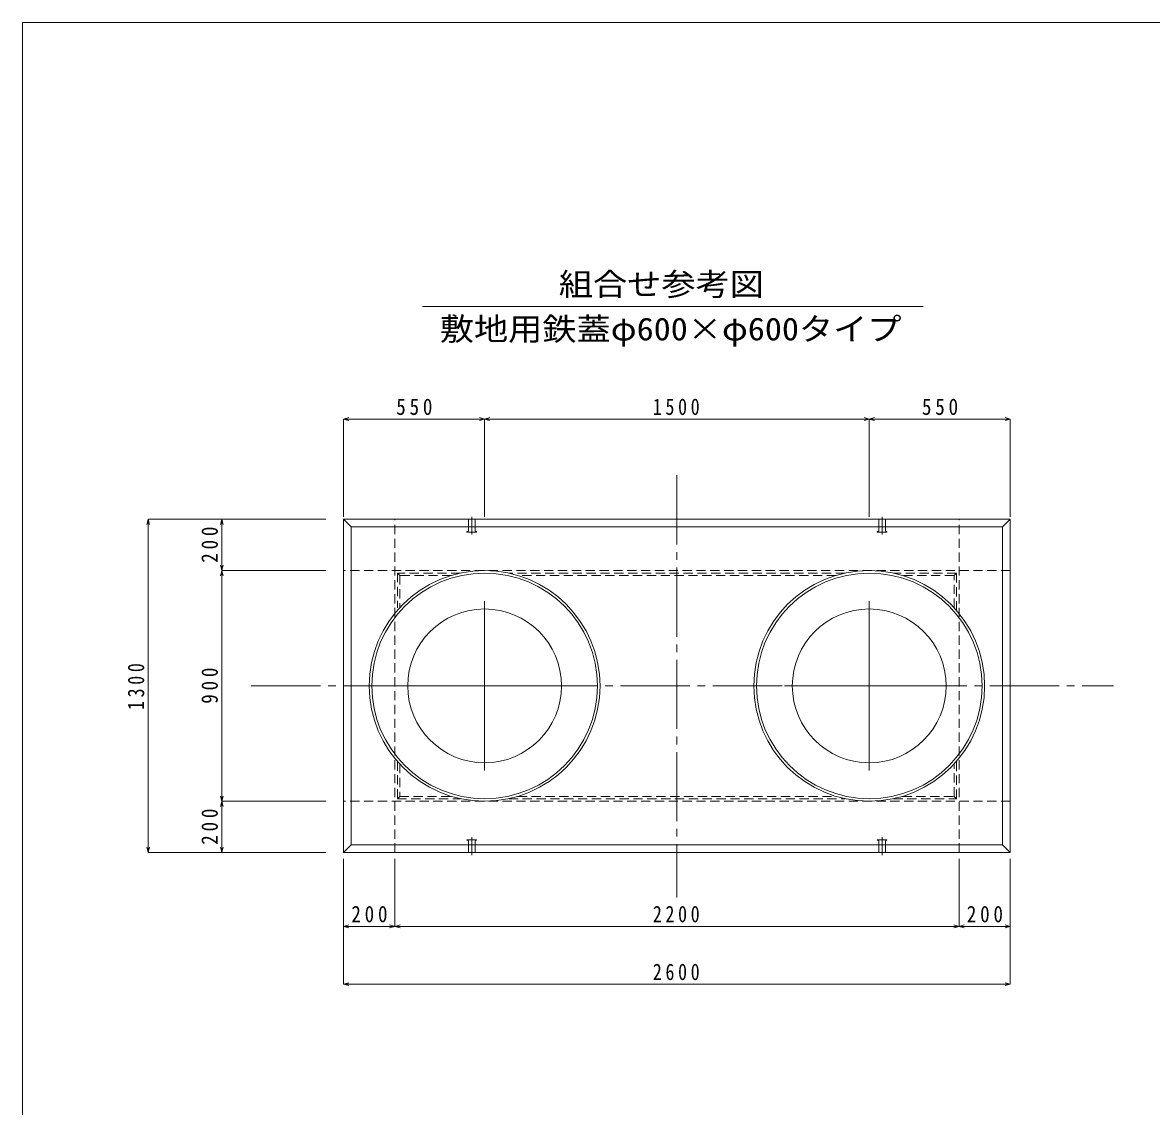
# Model space of a CAD drawing. Units: millimetres, scale not verified. Extents: x -5968 to 5968, y -4228 to 4228.
# Drawn here: x -5968 to -1566, y 0 to 4228 of the extents above; entities that cross this region are included whole.
import ezdxf
from ezdxf.enums import TextEntityAlignment as Align

# ---------------------------------------------------------------- set-up
doc = ezdxf.new("R2010")
doc.units = ezdxf.units.MM
doc.header["$LTSCALE"] = 30
doc.linetypes.add('CHAIN2', pattern=[12, 9, -1, 1, -1])
doc.linetypes.add('DASHED1', pattern=[1.8, 1.2, -0.6])
for name, color, linetype, lineweight in [('0-1_製品図', 4, 'Continuous', 9), ('0-6_寸法', 4, 'Continuous', 9), ('1-0', 7, 'Continuous', 9)]:
    doc.layers.add(name, color=color, linetype=linetype, lineweight=lineweight)
doc.styles.add('ＭＳ ゴシック', font='')
doc.styles.get('ＭＳ ゴシック').set_extended_font_data('MS Gothic')

msp = doc.modelspace()

# ---------------------------------------------------------------- linework, layer by layer
at = {"layer": '0-1_製品図', "color": 3}
for p, q in [((-4407.75, 3119.9), (-2455.57, 3119.9)), ((-2115.93, 990.46), (-2115.93, 2290.46)), ((-2145.93, 2260.46), (-4685.93, 2260.46)), ((-4685.93, 1020.46), (-4685.93, 2260.46)), ((-2145.93, 1020.46), (-2145.93, 2260.46)), ((-4685.93, 1020.46), (-4715.93, 990.46)), ((-2145.93, 1020.46), (-4685.93, 1020.46))]:
    msp.add_line(p, q, dxfattribs=at)
at = {"layer": '0-1_製品図'}
for p, q in [((-4715.93, 2681.4), (-4695.64, 2686.84)), ((-4165.93, 2681.4), (-4186.21, 2686.84)), ((-4165.93, 2681.4), (-4145.64, 2686.84)), ((-2665.93, 2681.4), (-2686.21, 2686.84)), ((-2665.93, 2681.4), (-2645.64, 2686.84)), ((-2115.93, 2681.4), (-2136.21, 2686.84)), ((-4715.93, 2681.4), (-4165.93, 2681.4)), ((-4715.93, 2681.4), (-4695.64, 2675.97)), ((-4715.93, 2681.4), (-4715.93, 2299.3)), ((-4165.93, 2681.4), (-4186.21, 2675.97)), ((-4165.93, 2681.4), (-4165.93, 2299.3)), ((-4165.93, 2681.4), (-2665.93, 2681.4)), ((-4165.93, 2681.4), (-4145.64, 2675.97)), ((-2665.93, 2681.4), (-2686.21, 2675.97)), ((-2665.93, 2681.4), (-2665.93, 2299.3)), ((-2665.93, 2681.4), (-2115.93, 2681.4)), ((-2665.93, 2681.4), (-2645.64, 2675.97)), ((-2115.93, 2681.4), (-2136.21, 2675.97)), ((-2115.93, 2681.4), (-2115.93, 2299.3)), ((-5477.63, 2290.46), (-5483.06, 2270.18)), ((-5477.63, 990.46), (-5477.63, 2290.46)), ((-5477.63, 2290.46), (-5472.19, 2270.18)), ((-5477.63, 2290.46), (-5190.53, 2290.46)), ((-5190.53, 2290.46), (-5195.96, 2270.18)), ((-5190.53, 2090.46), (-5190.53, 2290.46)), ((-5190.53, 2290.46), (-5185.09, 2270.18)), ((-5190.53, 2290.46), (-4785.21, 2290.46)), ((-5190.53, 2090.46), (-5195.96, 2110.75)), ((-5190.53, 2090.46), (-5195.96, 2070.18)), ((-5190.53, 2090.46), (-5185.09, 2110.75)), ((-5190.53, 1190.46), (-5190.53, 2090.46)), ((-5190.53, 2090.46), (-5185.09, 2070.18)), ((-5190.53, 2090.46), (-4785.21, 2090.46)), ((-5190.53, 1190.46), (-5195.96, 1210.75)), ((-5190.53, 1190.46), (-5195.96, 1170.18)), ((-5190.53, 1190.46), (-5185.09, 1210.75)), ((-5190.53, 990.46), (-5190.53, 1190.46)), ((-5190.53, 1190.46), (-5185.09, 1170.18)), ((-5190.53, 1190.46), (-4785.21, 1190.46)), ((-5477.63, 990.46), (-5483.06, 1010.75)), ((-5477.63, 990.46), (-5472.19, 1010.75)), ((-5477.63, 990.46), (-5190.53, 990.46)), ((-5190.53, 990.46), (-5195.96, 1010.75)), ((-5190.53, 990.46), (-5185.09, 1010.75)), ((-5190.53, 990.46), (-4785.21, 990.46)), ((-4715.93, 702.41), (-4715.93, 965.46)), ((-4515.93, 702.41), (-4515.93, 965.46)), ((-2315.93, 702.41), (-2315.93, 965.46)), ((-2115.93, 702.41), (-2115.93, 965.46)), ((-4715.93, 702.41), (-4695.64, 707.85)), ((-4515.93, 702.41), (-4536.21, 707.85)), ((-4515.93, 702.41), (-4495.64, 707.85)), ((-2315.93, 702.41), (-2336.21, 707.85)), ((-2315.93, 702.41), (-2295.64, 707.85)), ((-2115.93, 702.41), (-2136.21, 707.85)), ((-4715.93, 702.41), (-4515.93, 702.41)), ((-4715.93, 702.41), (-4695.64, 696.97)), ((-4715.93, 476.94), (-4715.93, 702.41)), ((-4515.93, 702.41), (-4536.21, 696.97)), ((-4515.93, 702.41), (-2315.93, 702.41)), ((-4515.93, 702.41), (-4495.64, 696.97)), ((-2315.93, 702.41), (-2336.21, 696.97)), ((-2315.93, 702.41), (-2115.93, 702.41)), ((-2315.93, 702.41), (-2295.64, 696.97)), ((-2115.93, 702.41), (-2136.21, 696.97)), ((-2115.93, 476.94), (-2115.93, 702.41)), ((-4715.93, 476.94), (-4695.64, 482.38)), ((-4715.93, 476.94), (-2115.93, 476.94)), ((-4715.93, 476.94), (-4695.64, 471.51)), ((-2115.93, 476.94), (-2136.21, 482.38)), ((-2115.93, 476.94), (-2136.21, 471.51))]:
    msp.add_line(p, q, dxfattribs=at)
at = {"layer": '0-1_製品図', "color": 7, "linetype": 'DASHED1'}
for p, q in [((-4515.93, 990.46), (-4515.93, 2290.46)), ((-2315.93, 990.46), (-2315.93, 2290.46)), ((-2115.93, 2090.46), (-4715.93, 2090.46)), ((-2115.93, 1190.46), (-4715.93, 1190.46))]:
    msp.add_line(p, q, dxfattribs=at)
at = {"layer": '0-1_製品図', "color": 7}
for p, q in [((-4215.93, 2300.46), (-4215.93, 2230.46)), ((-2615.93, 2300.46), (-2615.93, 2230.46)), ((-4165.93, 1970.46), (-4165.93, 1310.46)), ((-2665.93, 1970.46), (-2665.93, 1310.46)), ((-3835.93, 1640.46), (-4495.93, 1640.46)), ((-2335.93, 1640.46), (-2995.93, 1640.46)), ((-4215.93, 980.46), (-4215.93, 1050.46)), ((-2615.93, 980.46), (-2615.93, 1050.46))]:
    msp.add_line(p, q, dxfattribs=at)
at = {"layer": '0-1_製品図', "linetype": 'DASHED1'}
for p, q in [((-4496.93, 2071.46), (-4505.93, 2080.46)), ((-4505.93, 2080.46), (-4505.93, 1945.32)), ((-4260.27, 2080.46), (-4505.93, 2080.46)), ((-4496.93, 2071.46), (-4496.93, 1945.32)), ((-4295.3, 2071.46), (-4496.93, 2071.46)), ((-2760.27, 2080.46), (-4071.59, 2080.46)), ((-2795.3, 2071.46), (-4036.55, 2071.46)), ((-2325.93, 2080.46), (-2571.59, 2080.46)), ((-2334.93, 2071.46), (-2536.55, 2071.46)), ((-2334.93, 2071.46), (-2325.93, 2080.46)), ((-2334.93, 1945.32), (-2334.93, 2071.46)), ((-2325.93, 1935.25), (-2325.93, 2080.46)), ((-4505.93, 1345.68), (-4505.93, 1200.46)), ((-4496.93, 1335.61), (-4496.93, 1209.46)), ((-2334.93, 1209.46), (-2334.93, 1335.61)), ((-2325.93, 1200.46), (-2325.93, 1345.68)), ((-4496.93, 1209.46), (-4505.93, 1200.46)), ((-4505.93, 1200.46), (-4260.27, 1200.46)), ((-4496.93, 1209.46), (-4295.3, 1209.46)), ((-4071.59, 1200.46), (-2760.27, 1200.46)), ((-4036.55, 1209.46), (-2795.3, 1209.46)), ((-2571.59, 1200.46), (-2325.93, 1200.46)), ((-2536.55, 1209.46), (-2334.93, 1209.46)), ((-2334.93, 1209.46), (-2325.93, 1200.46))]:
    msp.add_line(p, q, dxfattribs=at)
at = {"layer": '0-1_製品図', "color": 3}
for points in [[(-4715.93, 990.46), (-4715.93, 2290.46), (-4685.93, 2260.46)], [(-2145.93, 2260.46), (-2115.93, 2290.46), (-4715.93, 2290.46)], [(-2145.93, 1020.46), (-2115.93, 990.46), (-4715.93, 990.46)]]:
    msp.add_lwpolyline(points, dxfattribs=at)
at = {"layer": '0-1_製品図', "color": 7}
for points in [[(-4228.93, 2290.46), (-4228.93, 2244.46), (-4234.93, 2242.46), (-4234.93, 2240.46), (-4196.93, 2240.46), (-4196.93, 2242.46), (-4202.93, 2244.46), (-4202.93, 2290.46)], [(-2628.93, 2290.46), (-2628.93, 2244.46), (-2634.93, 2242.46), (-2634.93, 2240.46), (-2596.93, 2240.46), (-2596.93, 2242.46), (-2602.93, 2244.46), (-2602.93, 2290.46)], [(-4228.93, 990.46), (-4228.93, 1036.46), (-4234.93, 1038.46), (-4234.93, 1040.46), (-4196.93, 1040.46), (-4196.93, 1038.46), (-4202.93, 1036.46), (-4202.93, 990.46)], [(-2628.93, 990.46), (-2628.93, 1036.46), (-2634.93, 1038.46), (-2634.93, 1040.46), (-2596.93, 1040.46), (-2596.93, 1038.46), (-2602.93, 1036.46), (-2602.93, 990.46)]]:
    msp.add_lwpolyline(points, dxfattribs=at)
at = {"layer": '0-6_寸法', "color": 7, "linetype": 'CHAIN2'}
for p, q in [((-3415.93, 2462.41), (-3415.93, 814.65)), ((-5075.84, 1640.46), (-1713.81, 1640.46))]:
    msp.add_line(p, q, dxfattribs=at)
at = {"layer": '0-6_寸法', "color": 3}
for centre, radius in [((-4165.93, 1640.46), 450), ((-4165.93, 1640.46), 440), ((-2665.93, 1640.46), 450), ((-2665.93, 1640.46), 440), ((-4165.93, 1640.46), 300), ((-2665.93, 1640.46), 300)]:
    msp.add_circle(centre, radius, dxfattribs=at)
at = {"layer": '1-0', "color": 5}
for p, q in [((-5967.67, 4227.98), (-5967.67, -4227.98)), ((5967.67, 4227.98), (-5967.67, 4227.98))]:
    msp.add_line(p, q, dxfattribs=at)

# ---------------------------------------------------------------- texts
at = {"layer": '0-1_製品図', "color": 7, "style": 'ＭＳ ゴシック', "width": 1.1}
for s, p in [('組合せ参考図', (-3876.55, 3136.25)), ('敷地用鉄蓋φ600×φ600タイプ', (-4340.73, 2961.59))]:
    msp.add_text(s, height=88.86, dxfattribs=at).set_placement(p, align=Align.BOTTOM_LEFT)
at = {"layer": '0-1_製品図', "color": 7, "char_height": 64.15, "attachment_point": 7, "style": 'ＭＳ ゴシック'}
for s, insert in [('\\T1.4;\\W0.85;550', (-4510.53, 2696.4)), ('\\T1.41;\\W0.8;1500', (-3509.95, 2696.4)), ('\\T1.4;\\W0.85;550', (-2460.53, 2696.4)), ('\\T1.4;\\W0.85;200', (-4685.53, 717.41)), ('\\T1.41;\\W0.8;2200', (-3509.95, 717.41)), ('\\T1.4;\\W0.85;200', (-2285.53, 717.41)), ('\\T1.41;\\W0.8;2600', (-3509.95, 491.94))]:
    msp.add_mtext(s, dxfattribs=dict(at, insert=insert))
at = {"layer": '0-1_製品図', "color": 7, "char_height": 64.15, "attachment_point": 7, "rotation": 90, "style": 'ＭＳ ゴシック'}
for s, insert in [('\\T1.4;\\W0.85;200', (-5205.53, 2120.86)), ('\\T1.41;\\W0.8;1300', (-5492.63, 1546.44)), ('\\T1.4;\\W0.85;900', (-5205.53, 1570.86)), ('\\T1.4;\\W0.85;200', (-5205.53, 1020.86))]:
    msp.add_mtext(s, dxfattribs=dict(at, insert=insert))

doc.saveas('drawing.dxf')
